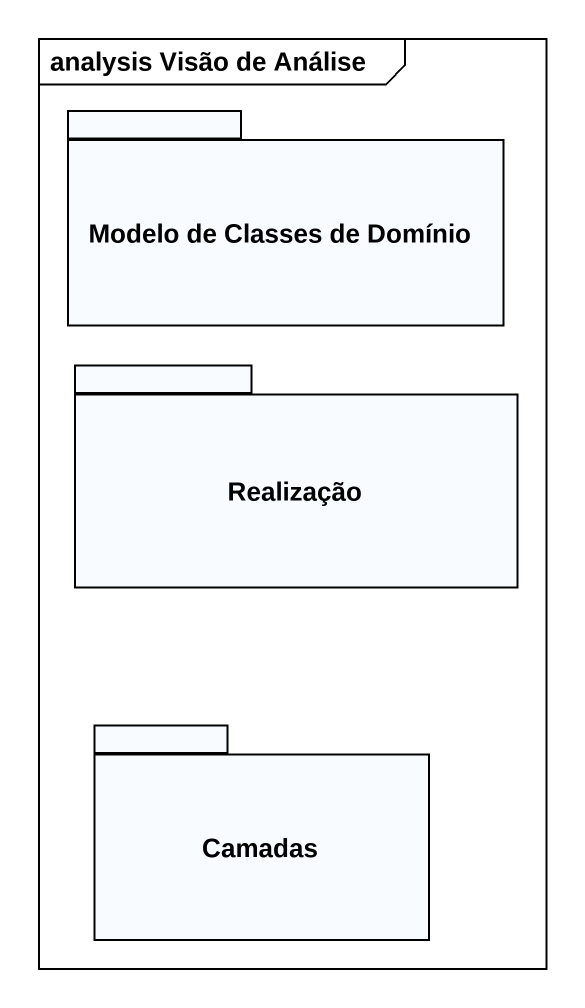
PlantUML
@startuml
mainframe analysis Visão de Análise
package "Modelo de Classes de Domínio" as Modelo_de_Classes_de_Domínio {
}
package Realização {
}
package Camadas {
}
@enduml
